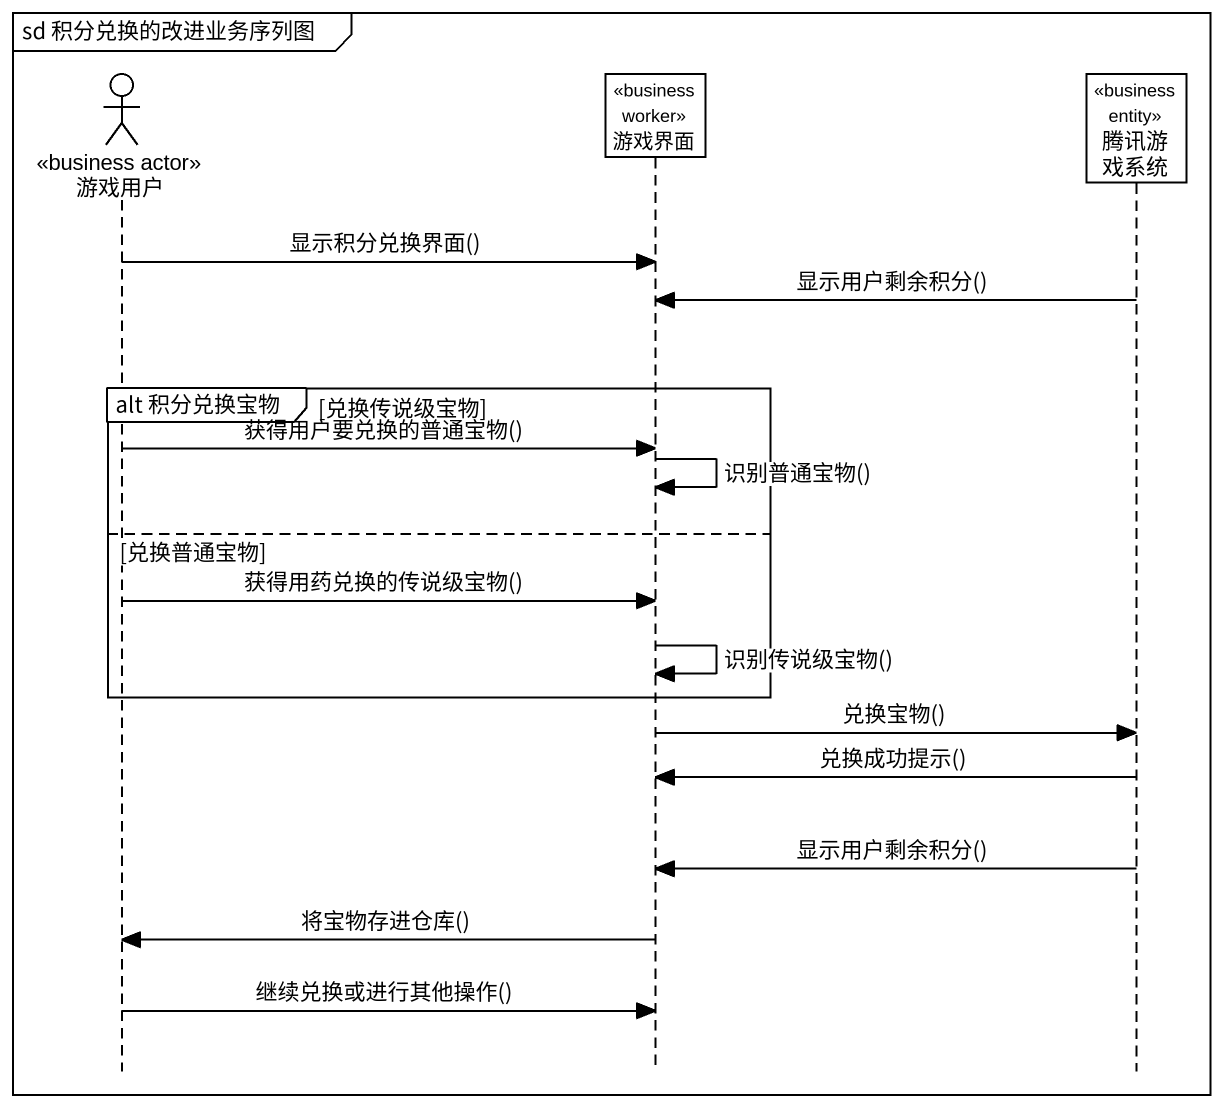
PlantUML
@startuml
mainframe sd 积分兑换的改进业务序列图
hide footbox
actor 游戏用户 <<business actor>>
participant 游戏界面 <<business worker>>
participant 腾讯游戏系统 <<business entity>>

游戏用户 -> 游戏界面 : 显示积分兑换界面()
腾讯游戏系统 -> 游戏界面 : 显示用户剩余积分()
group alt 积分兑换宝物 [兑换传说级宝物]
  游戏用户 -> 游戏界面 : 获得用户要兑换的普通宝物()
  游戏界面 -> 游戏界面 : 识别普通宝物()
else 兑换普通宝物
  游戏用户 -> 游戏界面 : 获得用药兑换的传说级宝物()
  游戏界面 -> 游戏界面 : 识别传说级宝物()
end
游戏界面 -> 腾讯游戏系统 : 兑换宝物()
腾讯游戏系统 -> 游戏界面 : 兑换成功提示()
腾讯游戏系统 -> 游戏界面 : 显示用户剩余积分()
游戏界面 -> 游戏用户 : 将宝物存进仓库()
游戏用户 -> 游戏界面 : 继续兑换或进行其他操作()
@enduml
